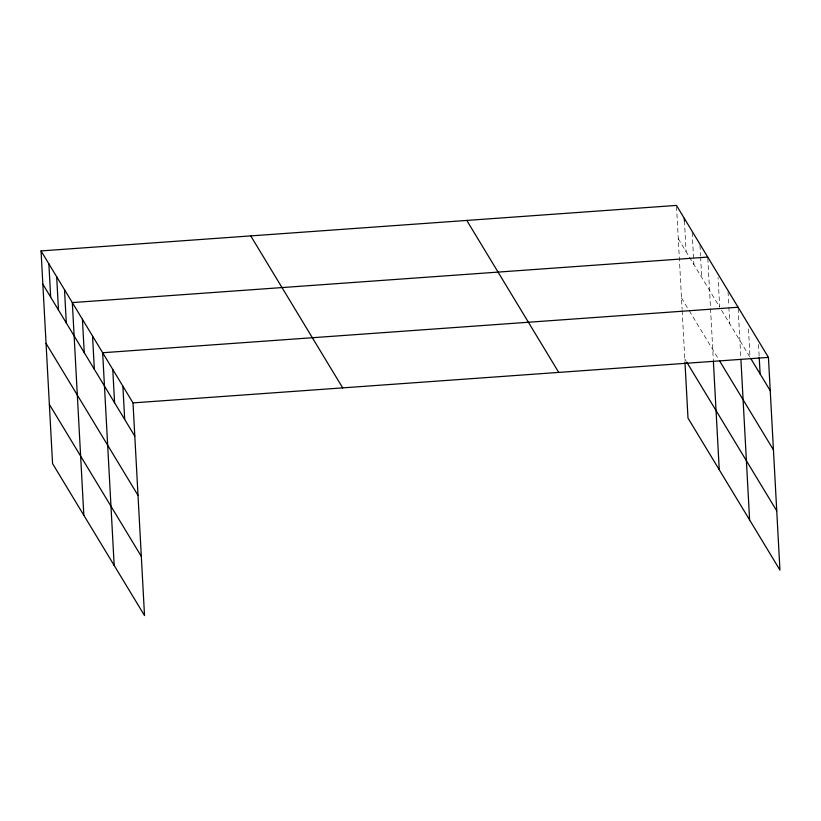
<?xml version="1.0" encoding="UTF-8"?>
<svg xmlns="http://www.w3.org/2000/svg" width="821" height="821" viewBox="0 0 821 821"><rect width="100%" height="100%" fill="white"/><g stroke="black" fill="none" stroke-linecap="round" stroke-linejoin="round"><path stroke-width="0.62" stroke-dasharray="4.11 3.08" d="M678.279 238.706L719.658 307.095L718.067 277.642M721.556 310.235L750.004 357.248L748.413 327.805M681.481 297.91L687.998 308.675M689.301 310.82L718.437 358.982M684.786 358.9L686.089 361.055M758.522 344.522L759.148 356.047M738.151 308.522L740.84 358.172M728.042 291.804L728.802 305.884M728.874 307.167L729.777 323.813M707.815 258.369L713.305 359.742M699.995 245.448L700.549 255.69M700.621 256.973L701.729 277.457M692.175 232.528L693.909 264.536M684.427 220.89L686.099 251.626M676.545 206.697L682.107 309.343M682.169 310.615L684.93 361.425"/><path stroke-width="1.23" d="M41.05 250.918L133.002 402.895L144.527 615.586L52.565 463.608L41.05 250.918L676.473 205.414L768.435 357.392L779.95 570.082L687.998 418.105L684.991 362.677M707.743 257.086L72.32 302.59L83.834 515.28M738.089 307.239L102.656 352.743L114.181 565.433M133.002 402.895L768.435 357.392M750.64 358.295L770.231 390.683M719.699 361.076L773.444 449.887M686.746 362.133L776.748 510.888M466.79 220.428L558.742 372.416M250.744 235.894L342.696 387.881M42.856 284.21L134.808 436.187M46.058 343.404L138.01 495.391M49.363 404.404L141.315 556.381M759.22 357.32L760.123 373.966M740.911 359.424L749.604 519.929M713.367 361.014L719.258 469.776M684.293 218.335L684.427 220.89M122.893 386.178L124.689 419.469M112.775 369.46L114.581 402.752M92.547 336.025L94.343 369.317M82.428 319.307L84.235 352.599M64.5 289.669L66.306 322.961M56.68 276.749L58.486 310.04M48.87 263.828L50.666 297.12"/></g></svg>
